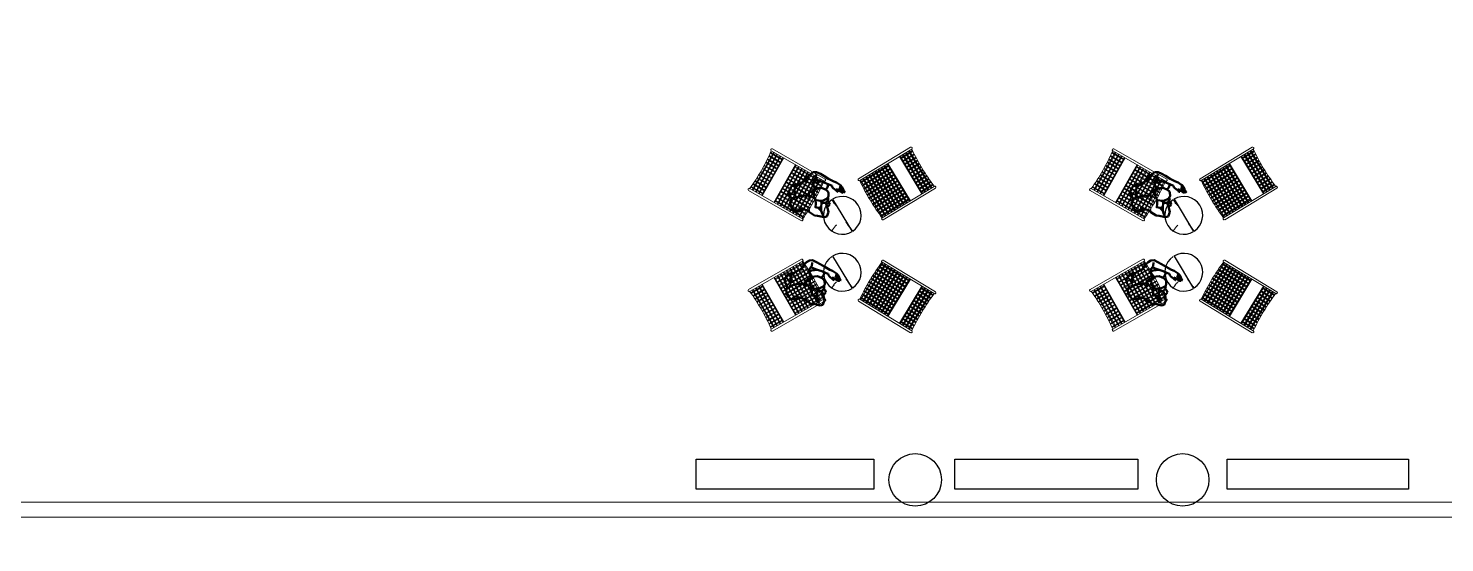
# Model space of a CAD drawing. Header units: inches. Extents: x -51836 to -42603, y 323 to 5499.
# Drawn here: x -49199 to -47325, y 1661 to 2341 of the extents above; entities that cross this region are included whole.
import ezdxf

# ---------------------------------------------------------------- set-up
doc = ezdxf.new("R2010")
doc.units = ezdxf.units.IN
doc.header["$MEASUREMENT"] = 0
for name, color, linetype, lineweight in [('A-CAM', 2, 'Continuous', 20), ('A-KOLON', 5, 'Continuous', 50), ('G3', 7, 'Continuous', 30), ('TEFRIS', 30, 'Continuous', 9), ('tefriş', 45, 'Continuous', 18)]:
    doc.layers.add(name, color=color, linetype=linetype, lineweight=lineweight)

# ---------------------------------------------------------------- blocks, each defined once
blk = doc.blocks.new('4. kat')
at = {"layer": 'A-CAM', "color": 7, "linetype": 'Continuous', "lineweight": 20}
for p, q in [((-50819.5, 17876.2), (-55454.5, 17876.2)), ((-55366.5, 17856.2), (-50794.5, 17856.2))]:
    blk.add_line(p, q, dxfattribs=at)
blk.add_lwpolyline([(-54682.5, 17856.2), (-54682.5, 17239.2), (-50675.5, 17239.2), (-50675.5, 19804.2), (-50794.5, 19804.2), (-50794.5, 17856.2)], close=True, dxfattribs=at)
blk = doc.blocks.new('dada')
for p, q in [((219967.8, -31810.1), (219965.6, -31815.3)), ((219965.6, -31815.3), (219966.3, -31821)), ((219973.4, -31806.9), (219967.8, -31810.1)), ((219967.9, -31820.3), (219969.4, -31817.1)), ((219969.4, -31817.1), (219969.8, -31816.1)), ((219980.5, -31807), (219973.4, -31806.9)), ((219984.7, -31810), (219980.5, -31807)), ((219984.3, -31815.6), (219984.6, -31812.1)), ((219984.6, -31817.3), (219984.3, -31815.6)), ((219988.6, -31808.2), (219984.7, -31810)), ((219993.9, -31808.4), (219988.6, -31808.2)), ((219994, -31816.3), (219988.8, -31815.1)), ((219998.9, -31812.3), (219993.9, -31808.4)), ((219997.6, -31817.9), (219994, -31816.3)), ((219999.7, -31813.2), (219998.9, -31812.3)), ((220000.9, -31818.5), (219999.7, -31813.2)), ((219955.5, -31834.6), (219954.2, -31838.4)), ((219961.5, -31828.8), (219955.5, -31834.6)), ((219964.1, -31826.5), (219961.5, -31828.8)), ((219963.6, -31829.8), (219964.1, -31826.5)), ((219964.1, -31826.5), (219966.7, -31822.6)), ((219966.3, -31821), (219966.1, -31823.5)), ((219966.7, -31822.6), (219967.9, -31820.3)), ((219982, -31833.1), (219978.9, -31834)), ((219985.9, -31833.9), (219982, -31833.1)), ((219983.4, -31830.6), (219984.4, -31825.3)), ((219984.4, -31825.3), (219984.7, -31822.8)), ((219984.6, -31818.7), (219984.6, -31817.3)), ((219984.6, -31820.5), (219984.6, -31818.7)), ((219984.7, -31822.8), (219984.6, -31820.5)), ((219988, -31838.6), (219985.9, -31833.9)), ((219999.7, -31822.2), (219997.6, -31817.9)), ((220001.6, -31826.6), (219999.7, -31822.2)), ((220000.2, -31823.1), (220000.9, -31818.5)), ((220002.8, -31833), (220001.6, -31826.6)), ((220002.9, -31833.1), (220001.9, -31831.9)), ((220006.7, -31835.8), (220002.9, -31833.1)), ((220008.3, -31838.4), (220006.7, -31835.8)), ((219954.2, -31838.4), (219950.3, -31846.2)), ((219950.3, -31846.2), (219950.4, -31849.8)), ((219950.4, -31849.8), (219955.8, -31853.3)), ((219954.9, -31845.1), (219953.1, -31845.6)), ((219959.4, -31844.5), (219954.9, -31845.1)), ((219955.8, -31853.3), (219959.9, -31853.5)), ((219964.3, -31841.6), (219959.4, -31844.5)), ((219962.8, -31845.2), (219959.4, -31844.5)), ((219959.9, -31853.5), (219963.5, -31853.2)), ((219970.6, -31847.5), (219962.8, -31845.2)), ((219963.2, -31854.8), (219963.4, -31853.2)), ((219963.5, -31853.2), (219967.3, -31852.8)), ((219964.2, -31845.6), (219964.3, -31841.6)), ((219965.9, -31838.1), (219964.3, -31841.6)), ((219965.9, -31838.1), (219965, -31837.7)), ((219970.3, -31839.5), (219965.9, -31838.1)), ((219967.3, -31852.8), (219968.8, -31852.9)), ((219969.1, -31849.2), (219968.6, -31852.2)), ((219968.6, -31852.2), (219970.2, -31855.4)), ((219968.6, -31852.2), (219968.6, -31852.2)), ((219970.6, -31848), (219969.1, -31849.2)), ((219975.3, -31840.4), (219970.3, -31839.5)), ((219971, -31847.2), (219970.6, -31848)), ((219972.2, -31846.3), (219971, -31847.2)), ((219972.2, -31846.3), (219972.9, -31846.5)), ((219972.6, -31847.5), (219972.2, -31849)), ((219972.2, -31849), (219973.4, -31855)), ((219975.1, -31840.7), (219972.6, -31847.5)), ((219978.8, -31839.4), (219975.1, -31840.7)), ((219983.2, -31839.4), (219978.8, -31839.4)), ((219987.6, -31841.5), (219983.2, -31839.4)), ((219985.1, -31857.1), (219988.9, -31851.8)), ((219988.1, -31839.2), (219985.7, -31836.9)), ((219989.4, -31844.9), (219987.6, -31841.5)), ((219988.1, -31839.2), (219988, -31838.6)), ((219988.5, -31841.6), (219988.1, -31839.2)), ((219989.1, -31844.1), (219988.5, -31841.6)), ((219993.5, -31842.3), (219988.6, -31843)), ((219988.9, -31851.8), (219989.4, -31847.8)), ((219989.4, -31845.9), (219989.1, -31844.1)), ((219989.4, -31847.8), (219989.4, -31844.9)), ((219993.2, -31859.7), (219997, -31853.7)), ((219999.3, -31842.1), (219993.5, -31842.3)), ((219997, -31853.7), (219997.9, -31845.6)), ((219997, -31853.7), (220000, -31849)), ((219997.9, -31845.6), (219997.6, -31842.2)), ((219999.3, -31842.1), (220002.3, -31845.7)), ((220000, -31849), (220002.3, -31845.7)), ((220002.3, -31845.7), (220003.5, -31847.3)), ((220003.5, -31847.3), (220008, -31848.7)), ((220003.7, -31858.5), (220007.4, -31854.5)), ((220007.4, -31854.5), (220010.8, -31850.1)), ((220010.1, -31841.6), (220008.3, -31838.4)), ((220011.5, -31845.8), (220010.1, -31841.6)), ((220010.8, -31850.1), (220011.5, -31845.8)), ((220010.8, -31850.1), (220010.8, -31850.1)), ((219965.6, -31857.5), (219963.2, -31854.8)), ((219968.5, -31857.1), (219965.6, -31857.5)), ((219970.3, -31855.5), (219968.5, -31857.1)), ((219970.2, -31855.4), (219972, -31856.6)), ((219972, -31856.6), (219973.4, -31857.2)), ((219973.4, -31855), (219974.9, -31857.4)), ((219973.4, -31857.2), (219974.3, -31857.1)), ((219974.3, -31857.1), (219974, -31855.9)), ((219974.9, -31857.4), (219976.6, -31858.5)), ((219976.6, -31858.5), (219980.3, -31859.2)), ((219980.1, -31870.4), (219978.8, -31871.8)), ((219978.8, -31871.8), (219978.9, -31872.1)), ((219978.9, -31872.1), (219979.2, -31872.2)), ((219979.2, -31872.2), (219981.2, -31871.8)), ((219981, -31869.8), (219980.1, -31870.4)), ((219980.3, -31859.2), (219982.4, -31858.8)), ((219980.3, -31873.4), (219981.5, -31872.2)), ((219983.2, -31868.1), (219981, -31869.8)), ((219981.2, -31871.8), (219982.2, -31871.3)), ((219981.5, -31872.2), (219982.2, -31871.3)), ((219982.2, -31871.3), (219982.7, -31870.2)), ((219982.4, -31858.8), (219985.1, -31857.1)), ((219984.9, -31866.8), (219983.2, -31868.1)), ((219986.8, -31865.9), (219984.9, -31866.8)), ((219985.8, -31856.2), (219987.9, -31859.4)), ((219988.6, -31865.9), (219986.8, -31865.9)), ((219987.9, -31859.4), (219991.6, -31861.6)), ((219991.2, -31872.7), (219987.9, -31875.9)), ((219988.6, -31865.9), (219991.6, -31861.6)), ((219993.3, -31869.5), (219991.2, -31872.7)), ((219991.6, -31861.6), (219993.2, -31859.7)), ((219993.3, -31869.5), (219998.7, -31863.7)), ((219998.7, -31863.7), (220003.7, -31858.5)), ((219976.3, -31878.1), (219976.7, -31876.9)), ((219976.4, -31878.4), (219976.3, -31878.1)), ((219976.8, -31878.5), (219976.4, -31878.4)), ((219976.5, -31879.8), (219978.1, -31877.9)), ((219976.6, -31880.4), (219976.5, -31879.8)), ((219976.9, -31880.6), (219976.6, -31880.4)), ((219976.7, -31876.9), (219977.5, -31876.1)), ((219977.9, -31877.8), (219976.8, -31878.5)), ((219979.2, -31879.3), (219976.9, -31880.6)), ((219977.5, -31876.1), (219978.5, -31875)), ((219978.7, -31877), (219977.9, -31877.8)), ((219978.1, -31877.9), (219979, -31877.2)), ((219978.5, -31875), (219979.2, -31874.4)), ((219980.1, -31875.8), (219978.7, -31877)), ((219979, -31877.2), (219980.3, -31876.2)), ((219979.2, -31874.4), (219980.3, -31873.4)), ((219981, -31877.7), (219979.2, -31879.3)), ((219981.2, -31878.6), (219979.2, -31879.3)), ((219979.4, -31879.5), (219979.2, -31879.3)), ((219981, -31879.2), (219979.4, -31879.5)), ((219982.1, -31874.4), (219980.1, -31875.8)), ((219980.3, -31876.2), (219981.3, -31875.3)), ((219982.2, -31876.8), (219981, -31877.7)), ((219984.3, -31878.3), (219981, -31879.2)), ((219983.5, -31877.4), (219981.2, -31878.6)), ((219981.3, -31875.3), (219982.2, -31874.6)), ((219982.2, -31874.6), (219982.1, -31874.4)), ((219982.2, -31874.6), (219983.9, -31875.9)), ((219982.2, -31876.8), (219983.9, -31875.9)), ((219985.2, -31876.8), (219983.5, -31877.4)), ((219983.9, -31875.9), (219986.7, -31877.1)), ((219986.7, -31877.1), (219984.3, -31878.3)), ((219986, -31876.8), (219985.2, -31876.8)), ((219987.9, -31875.9), (219986.7, -31877.1))]:
    blk.add_line(p, q)
blk = doc.blocks.new('saeffsfasfadsafsd')
at = {"layer": 'TEFRIS', "linetype": 'ByBlock'}
for p, q in [((5431982.1, -623488), (5432039.6, -623488)), ((5431984.3, -623484.4), (5431984.3, -623503.3)), ((5431985.4, -623484.5), (5431985.4, -623503.3)), ((5431989.1, -623484.8), (5431989.1, -623503.3)), ((5431990.1, -623484.9), (5431990.1, -623503.3)), ((5431993.8, -623485.1), (5431993.8, -623503.3)), ((5431994.9, -623485.2), (5431994.9, -623503.3)), ((5431998.5, -623485.4), (5431998.5, -623503.3)), ((5431999.6, -623485.4), (5431999.6, -623503.3)), ((5432003.2, -623485.5), (5432003.2, -623503.3)), ((5432004.3, -623485.6), (5432004.3, -623503.3)), ((5432008, -623485.6), (5432008, -623503.3)), ((5432009, -623485.6), (5432009, -623503.3)), ((5432012.7, -623485.6), (5432012.7, -623503.3)), ((5432013.8, -623485.6), (5432013.8, -623503.3)), ((5432017.4, -623485.6), (5432017.4, -623503.3)), ((5432018.5, -623485.6), (5432018.5, -623503.3)), ((5432022.1, -623485.4), (5432022.1, -623503.3)), ((5432023.2, -623485.4), (5432023.2, -623503.3)), ((5432026.9, -623485.2), (5432026.9, -623503.3)), ((5432028, -623485.2), (5432028, -623503.3)), ((5432031.6, -623484.9), (5432031.6, -623503.3)), ((5432032.7, -623484.8), (5432032.7, -623503.3)), ((5432036.3, -623484.5), (5432036.3, -623503.3)), ((5432037.4, -623484.4), (5432037.4, -623503.3)), ((5431982.1, -623489.1), (5432039.6, -623489.1)), ((5431982.1, -623492.8), (5432039.6, -623492.8)), ((5431982.1, -623493.9), (5432039.6, -623493.9)), ((5431982.1, -623497.5), (5432039.6, -623497.5)), ((5431982.1, -623498.6), (5432039.6, -623498.6)), ((5431982.1, -623502.2), (5432039.6, -623502.2)), ((5431982.1, -623503.3), (5432039.6, -623503.3)), ((5431982.1, -623521.1), (5432039.6, -623521.1)), ((5431982.1, -623522.2), (5432039.6, -623522.2)), ((5431982.1, -623525.8), (5432039.6, -623525.8)), ((5431984.3, -623521.1), (5431984.3, -623565)), ((5431985.4, -623521.1), (5431985.4, -623565.1)), ((5431989.1, -623521.1), (5431989.1, -623565)), ((5431990.1, -623521.1), (5431990.1, -623565.1)), ((5431993.8, -623521.1), (5431993.8, -623565)), ((5431994.9, -623521.1), (5431994.9, -623565.1)), ((5431998.5, -623521.1), (5431998.5, -623565.4)), ((5431999.6, -623521.1), (5431999.6, -623565.5)), ((5432003.2, -623521.1), (5432003.2, -623565.7)), ((5432004.3, -623521.1), (5432004.3, -623565.8)), ((5432008, -623521.1), (5432008, -623566)), ((5432009, -623521.1), (5432009, -623566)), ((5432012.7, -623521.1), (5432012.7, -623566.1)), ((5432013.8, -623521.1), (5432013.8, -623566.1)), ((5432017.4, -623521.1), (5432017.4, -623566.1)), ((5432018.5, -623521.1), (5432018.5, -623566.1)), ((5432022.1, -623521.1), (5432022.1, -623566)), ((5432023.2, -623521.1), (5432023.2, -623566)), ((5432026.9, -623521.1), (5432026.9, -623565.8)), ((5432028, -623521.1), (5432028, -623565.7)), ((5432031.6, -623521.1), (5432031.6, -623565.5)), ((5432032.7, -623521.1), (5432032.7, -623565.4)), ((5432036.3, -623521.1), (5432036.3, -623565.1)), ((5432037.4, -623521.1), (5432037.4, -623565)), ((5431982.1, -623526.9), (5432039.6, -623526.9)), ((5431982.1, -623530.5), (5432039.6, -623530.5)), ((5431982.1, -623531.6), (5432039.6, -623531.6)), ((5431982.1, -623535.3), (5432039.6, -623535.3)), ((5431982.1, -623536.4), (5432039.6, -623536.4)), ((5431982.1, -623540), (5432039.6, -623540)), ((5431982.1, -623541.1), (5432039.6, -623541.1)), ((5431982.1, -623544.7), (5432039.6, -623544.7)), ((5431982.1, -623545.8), (5432039.6, -623545.8)), ((5431982.1, -623549.4), (5432039.6, -623549.4)), ((5431982.1, -623550.5), (5432039.6, -623550.5)), ((5431982.1, -623554.2), (5432039.6, -623554.2)), ((5431982.1, -623555.3), (5432039.6, -623555.3)), ((5431982.1, -623558.9), (5432039.6, -623558.9)), ((5431982.1, -623560), (5432039.6, -623560)), ((5431982.1, -623563.6), (5432039.6, -623563.6))]:
    blk.add_line(p, q, dxfattribs=at)
for centre in [(5432011.2, -623201.5), (5432011.2, -623282)]:
    blk.add_arc(centre, 284.2, 264.1333, 275.8044, dxfattribs=at)
at = {"layer": 'tefriş'}
for p, q in [((5431979.2, -623484.2), (5431979.2, -623564.7)), ((5431982.1, -623484.2), (5431982.1, -623564.7)), ((5432039.6, -623564.7), (5432039.6, -623484.2)), ((5432042.5, -623564.7), (5432042.5, -623484.2)), ((5431980.7, -623566.1), (5431980.7, -623566.1)), ((5432041, -623566.1), (5432041, -623566.1))]:
    blk.add_line(p, q, dxfattribs=at)
for centre, start, end in [((5431980.7, -623484.2), 0, 180), ((5432041, -623484.2), 0, 180), ((5431980.7, -623564.7), 180, 0), ((5432041, -623564.7), 180, 0)]:
    blk.add_arc(centre, 1.45, start, end, dxfattribs=at)

msp = doc.modelspace()

# ---------------------------------------------------------------- linework, layer by layer
at = {"layer": 'A-KOLON', "color": 32, "linetype": 'Continuous', "lineweight": 30}
for p, q in [((-48135.3, 2115.5), (-48109.4, 2072.7)), ((-47683.5, 2115.5), (-47657.6, 2072.7)), ((-48135.3, 2040.3), (-48109.4, 1997.5)), ((-47683.5, 2040.3), (-47657.6, 1997.5))]:
    msp.add_line(p, q, dxfattribs=at)
for points in [[(-48315.6, 1771.8), (-48080.5, 1771.8), (-48080.5, 1731.9), (-48315.6, 1731.9)], [(-47973.3, 1771.8), (-47731.6, 1771.8), (-47731.6, 1731.9), (-47973.3, 1731.9)], [(-47613.3, 1771.8), (-47373.4, 1771.8), (-47373.4, 1731.9), (-47613.3, 1731.9)]]:
    msp.add_lwpolyline(points, close=True, dxfattribs=at)
for centre in [(-48025.9, 1744.4), (-47672.1, 1744.4)]:
    msp.add_circle(centre, 34.7, dxfattribs=at)
for centre, start, end in [((-48122.4, 2094.1), 303.621, 121.2122), ((-47670.6, 2094.1), 303.621, 121.2122), ((-48122.4, 2094.1), 124.1202, 301.2122), ((-47670.6, 2094.1), 124.1202, 301.2122), ((-48122.4, 2018.9), 303.621, 121.2122), ((-47670.6, 2018.9), 303.621, 121.2122), ((-48122.4, 2018.9), 124.1202, 301.2122), ((-47670.6, 2018.9), 124.1202, 301.2122)]:
    msp.add_arc(centre, 25, start, end, dxfattribs=at)
for points in [[(-48130.1, 2106.9), (-48131.1, 2107.9), (-48133.3, 2109.9), (-48134.9, 2112.9), (-48136.1, 2114.5), (-48136.4, 2114.8)], [(-47678.3, 2106.9), (-47679.3, 2107.9), (-47681.5, 2109.9), (-47683.1, 2112.9), (-47684.3, 2114.5), (-47684.6, 2114.8)], [(-48130.1, 2081.3), (-48131.1, 2080.3), (-48133.3, 2078.3), (-48134.9, 2075.3), (-48136.1, 2073.7), (-48136.4, 2073.4)], [(-47678.3, 2081.3), (-47679.3, 2080.3), (-47681.5, 2078.3), (-47683.1, 2075.3), (-47684.3, 2073.7), (-47684.6, 2073.4)], [(-48130.1, 2006.2), (-48131.1, 2005.1), (-48133.3, 2003.1), (-48134.9, 2000.1), (-48136.1, 1998.6), (-48136.4, 1998.2)], [(-47678.3, 2006.2), (-47679.3, 2005.1), (-47681.5, 2003.1), (-47683.1, 2000.1), (-47684.3, 1998.6), (-47684.6, 1998.2)]]:
    msp.add_open_spline(points, degree=3, knots=[0, 0, 0, 0, 4.350659, 8.849507, 10.159994, 10.159994, 10.159994, 10.159994], dxfattribs=at)
for points in [[(-48108.5, 2073.3), (-48110.8, 2076.2), (-48117.2, 2085.5)], [(-47656.7, 2073.3), (-47659, 2076.2), (-47665.4, 2085.5)], [(-48108.5, 1998.1), (-48110.8, 2001), (-48117.2, 2010.4)], [(-47656.7, 1998.1), (-47659, 2001), (-47665.4, 2010.4)]]:
    msp.add_spline(points, degree=3, dxfattribs=at)

# ---------------------------------------------------------------- block references
at = {"layer": 'A-KOLON', "color": 32, "linetype": 'Continuous', "lineweight": 30, "xscale": -1}
for p, rotation in [((2107628.9, 5026867.9), 60.2304537006792), ((2108080.7, 5026867.9), 60.2304537006792), ((-2322310, -4970262.7), 238.8729377266362), ((-2321858.2, -4970262.7), 238.8729377266362)]:
    msp.add_blockref('saeffsfasfadsafsd', p, dxfattribs=dict(at, rotation=rotation))
at = {"layer": 'A-KOLON', "color": 32, "linetype": 'Continuous', "lineweight": 30}
for name, p, rotation in [('saeffsfasfadsafsd', (-2322310, 4974385.9), 301.1270622733638), ('saeffsfasfadsafsd', (-2321858.2, 4974385.9), 301.1270622733638), ('dada', (-29245.3, -219347.1), 103.1172289125753), ('dada', (-28793.5, -219347.1), 103.1172289125753), ('saeffsfasfadsafsd', (2107628.9, -5022744.7), 119.7695462993208), ('dada', (-29250.5, -219463.7), 103.1172289125753), ('saeffsfasfadsafsd', (2108080.7, -5022744.7), 119.7695462993208), ('dada', (-28798.7, -219463.7), 103.1172289125753)]:
    msp.add_blockref(name, p, dxfattribs=dict(at, rotation=rotation))
at = {"layer": 'G3', "color": 252}
msp.add_blockref('4. kat', (4417, -16161.1), dxfattribs=at)

doc.saveas('drawing.dxf')
